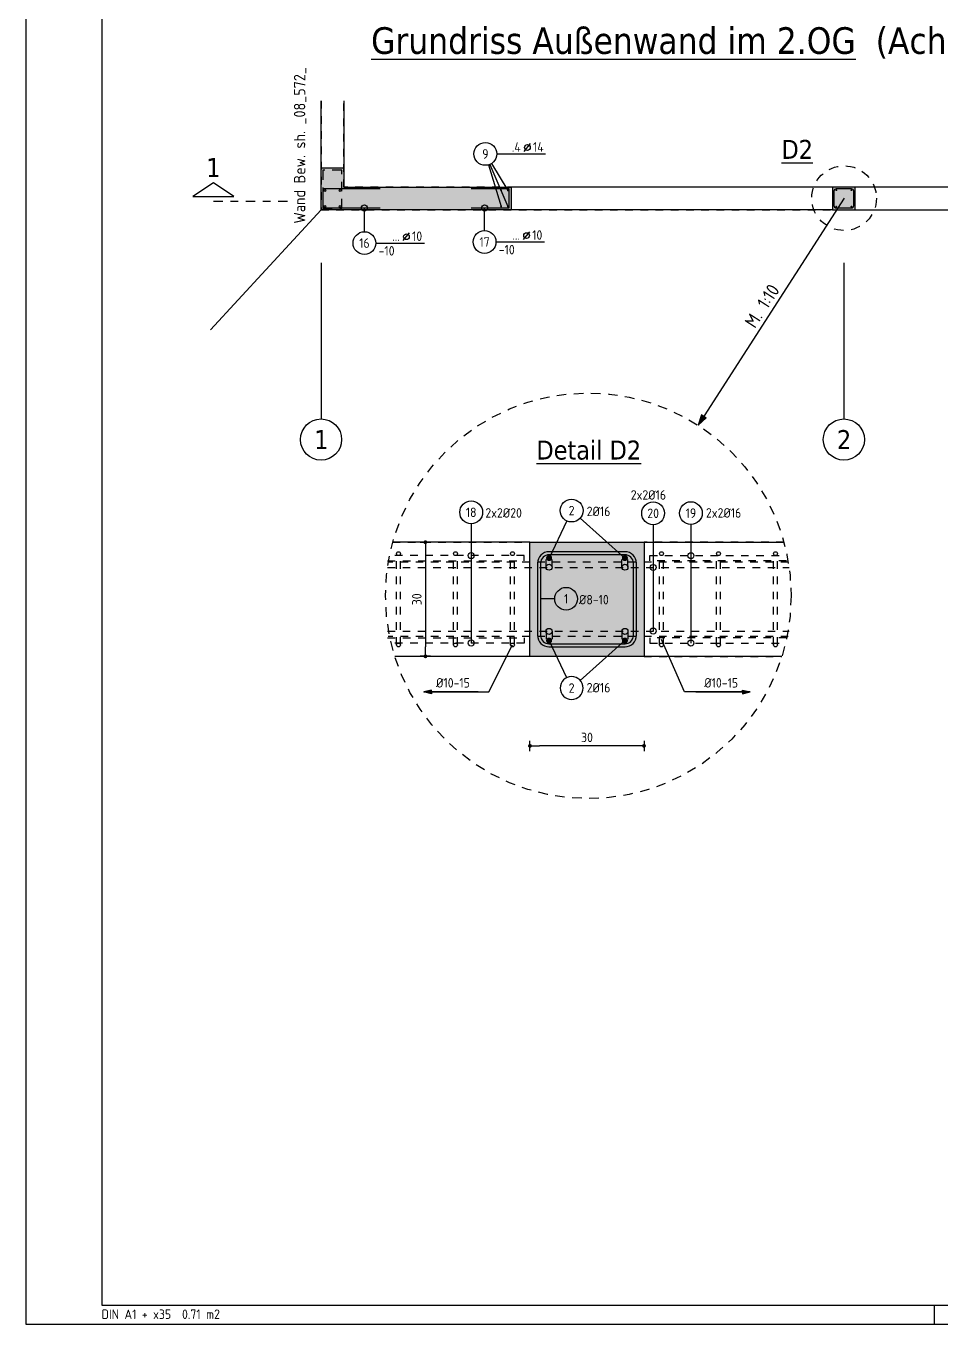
# Model space of a CAD drawing. Extents: x 44 to 147, y 26 to 78.
# Drawn here: x 43.89 to 55.92, y 36.03 to 53.1 of the extents above; entities that cross this region are included whole.
import ezdxf
from ezdxf.enums import TextEntityAlignment as Align

# ---------------------------------------------------------------- set-up
doc = ezdxf.new("R2010")
doc.units = 0
doc.header["$LTSCALE"] = 0.5
for name, pattern in [('AUSGEZOGEN', [1000.01, 1000, 0.01]), ('DOT', [0.175, 0.05, -0.125]), ('HIDDEN', [0.375, 0.25, -0.125]), ('HIDDEN2', [0.187, 0.125, -0.062]), ('HIDDEN4', [0.12, 0.02, -0.1]), ('PUNKT', [0.175, 0.05, -0.125]), ('STRICHPUNKT2', [0.55, 0.25, -0.125, 0.05, -0.125]), ('VERDECKT', [0.375, 0.25, -0.125])]:
    doc.linetypes.add(name, pattern=pattern)
for name, color, linetype in [('ACHSEN', 7, 'Continuous'), ('BETON', 7, 'Continuous'), ('Brüstung DG', 7, 'Continuous'), ('Brüstung EG', 7, 'Continuous'), ('DETAIL', 7, 'Continuous'), ('DRUEBER', 7, 'Continuous'), ('grau_mittel', 7, 'Continuous'), ('MASSE', 7, 'Continuous'), ('OBJEKT', 7, 'Continuous'), ('RAHMEN', 7, 'Continuous'), ('RND', 7, 'Continuous'), ('SCHNITTE', 7, 'Continuous'), ('SFP_Achsen', 7, 'Continuous'), ('TEXT', 7, 'Continuous')]:
    doc.layers.add(name, color=color, linetype=linetype)
doc.layers.add('NOPLOT', color=7, linetype='Continuous', plot=False)
doc.styles.add('helv', font='tahoma.ttf')
doc.styles.add('txt', font='isocp.shx')
doc.dimstyles.new('DOT_I', dxfattribs={"dimscale": 0.5, "dimtxt": 0.25, "dimasz": 0.25, "dimexe": 0.1, "dimexo": 0.3, "dimgap": 0.1, "dimtad": 1, "dimdec": 3, "dimzin": 3, "dimtxsty": 'txt', "dimblk": 'DOT', "dimblk1": 'DOT', "dimblk2": 'DOT', "dimsah": 1, "dimcen": 0.1, "dimse1": 1, "dimse2": 1, "dimazin": 0, "dimtfac": 1, "dimtdec": 4, "dimtix": 1, "dimtmove": 2, "dimatfit": 3, "dimfxl": 0, "dimtvp": 1, "dimtolj": 1, "dimtzin": 0, "dimarcsym": 0})

# ---------------------------------------------------------------- blocks, each defined once
blk = doc.blocks.new('Pfeillinie')
at = {"layer": 'TEXT', "linetype": 'Continuous'}
blk.add_hatch(color=7, dxfattribs=at).paths.add_polyline_path([(0, 0), (-0.8, 0.2), (-0.8, 0), (-0.8, -0.2)])
at = {"layer": 'TEXT', "color": 7, "linetype": 'Continuous'}
for p, q in [((-0.8, 0), (-0.8, 0.2)), ((-0.8, 0.2), (0, 0)), ((-0.8, 0), (-0.8, -0.2)), ((-0.8, -0.2), (0, 0))]:
    blk.add_line(p, q, dxfattribs=at)
blk = doc.blocks.new('RND_HIN')
at = {"layer": 'RND', "color": 7, "linetype": 'Continuous'}
blk.add_circle((0, 0), 0.3, dxfattribs=at)
at = {"layer": 'RND', "color": 7, "linetype": 'Continuous', "style": 'txt'}
blk.add_attdef('POSI', text='', height=0.25, dxfattribs=at).set_placement((0, 0), align=Align.MIDDLE)
blk = doc.blocks.new('DOT')
at = {"layer": 'MASSE', "color": 7, "linetype": 'Continuous'}
for p, q in [((0, 0), (-1, 0)), ((0, 0.54), (0, -0.54))]:
    blk.add_line(p, q, dxfattribs=at)
at = {"layer": 'MASSE', "color": 7, "linetype": 'Continuous', "const_width": 0.2}
blk.add_lwpolyline([(-0.1, 0, 1), (0.1, 0, 1)], format="xyb", close=True, dxfattribs=at)
blk = doc.blocks.new('*D17')
at = {"layer": 'DEFPOINTS', "color": 0, "linetype": 'AUSGEZOGEN', "transparency": 16777216}
for p in [(49.141, 46.309), (49.141, 44.809), (49.141, 44.809)]:
    blk.add_point(p, dxfattribs=at)
at = {"layer": 'MASSE', "color": 0, "linetype": 'AUSGEZOGEN', "lineweight": -2, "transparency": 16777216}
blk.add_line((49.141, 46.184), (49.141, 44.934), dxfattribs=at)
at = {"layer": 'MASSE', "color": 0, "linetype": 'AUSGEZOGEN', "lineweight": -2, "transparency": 16777216, "xscale": 0.125, "yscale": 0.125, "zscale": 0.125}
for p, rotation in [((49.141, 46.309), 90), ((49.141, 44.809), 270)]:
    blk.add_blockref('DOT', p, dxfattribs=dict(at, rotation=rotation))
at = {"layer": 'MASSE', "color": 0, "linetype": 'AUSGEZOGEN', "transparency": 16777216, "insert": (49.028, 45.559), "char_height": 0.125, "attachment_point": 5, "rotation": 90, "style": 'txt'}
blk.add_mtext('\\A1;30', dxfattribs=at)
blk = doc.blocks.new('*D18')
at = {"layer": 'DEFPOINTS', "color": 0, "linetype": 'AUSGEZOGEN', "transparency": 16777216}
for p in [(50.516, 43.631), (50.516, 43.631), (52.016, 43.631)]:
    blk.add_point(p, dxfattribs=at)
at = {"layer": 'MASSE', "color": 0, "linetype": 'AUSGEZOGEN', "lineweight": -2, "transparency": 16777216}
blk.add_line((51.891, 43.631), (50.641, 43.631), dxfattribs=at)
at = {"layer": 'MASSE', "color": 0, "linetype": 'AUSGEZOGEN', "lineweight": -2, "transparency": 16777216, "xscale": 0.125, "yscale": 0.125, "zscale": 0.125, "rotation": 180}
blk.add_blockref('DOT', (50.516, 43.631), dxfattribs=at)
at = {"layer": 'MASSE', "color": 0, "linetype": 'AUSGEZOGEN', "lineweight": -2, "transparency": 16777216, "xscale": 0.125, "yscale": 0.125, "zscale": 0.125}
blk.add_blockref('DOT', (52.016, 43.631), dxfattribs=at)
at = {"layer": 'MASSE', "color": 0, "linetype": 'AUSGEZOGEN', "transparency": 16777216, "insert": (51.266, 43.743), "char_height": 0.125, "attachment_point": 5, "style": 'txt'}
blk.add_mtext('\\A1;30', dxfattribs=at)
blk = doc.blocks.new('RND_LEI')
at = {"layer": 'RND', "color": 7, "linetype": 'Continuous'}
blk.add_line((1.022, 0.066), (1.19, 0.27), dxfattribs=at)
for centre, radius in [((0, 0), 0.3), ((1.106, 0.168), 0.075)]:
    blk.add_circle(centre, radius, dxfattribs=at)
at = {"layer": 'RND', "color": 7, "linetype": 'Continuous', "style": 'txt'}
blk.add_attdef('POSL', text='', height=0.25, dxfattribs=at).set_placement((0, 0), align=Align.MIDDLE)
blk.add_attdef('ANZ', text='', height=0.25, dxfattribs=at).set_placement((0.931, 0.057), align=Align.RIGHT)
for tag, p in [('DUM', (1.253, 0.057)), ('ABSTD', (1.674, 0.057)), ('POSTXT', (0.374, -0.327))]:
    blk.add_attdef(tag, p, '', height=0.25, dxfattribs=at)
blk = doc.blocks.new('SCHN-1')
at = {"layer": 'SCHNITTE', "color": 5, "linetype": 'Continuous'}
blk.add_lwpolyline([(0.54, 0.125), (0, 0.485), (-0.54, 0.125)], close=True, dxfattribs=at)
at = {"layer": 'SCHNITTE', "color": 6, "linetype": 'Continuous', "style": 'helv'}
blk.add_attdef('SCHN-1', text='', height=0.5, dxfattribs=at).set_placement((0, 0.635), align=Align.CENTER)
blk = doc.blocks.new('A1-35-0')
at = {"layer": 'RAHMEN'}
for p, q in [((0, 59.4), (0, 0)), ((0, 0), (118.9, 0))]:
    blk.add_line(p, q, dxfattribs=at)
at = {"layer": 'RAHMEN', "color": 5}
for p, q in [((2, 58.9), (2, 0.5)), ((2, 0.5), (118.4, 0.5))]:
    blk.add_line(p, q, dxfattribs=at)
at = {"layer": 'RAHMEN', "color": 7}
blk.add_line((23.9, 0), (23.9, 0.5), dxfattribs=at)
at = {"layer": 'RAHMEN', "color": 7, "style": 'txt'}
blk.add_text('DIN A1 + x35  0.71 m2', height=0.25, dxfattribs=at).set_placement((1.989, 0.133))

msp = doc.modelspace()

# ---------------------------------------------------------------- hatches: boundary and pattern name
at = {"layer": 'grau_mittel'}
for points in [[(48.069, 50.9801), (48.069, 51.2301), (47.769, 51.2301), (47.769, 50.6801), (50.269, 50.6801), (50.269, 50.9801)], [(54.494, 50.6801), (54.794, 50.6801), (54.794, 50.9801), (54.494, 50.9801)]]:
    msp.add_hatch(color=61, dxfattribs=at).paths.add_polyline_path(points)

# ---------------------------------------------------------------- linework, layer by layer
at = {"layer": 'ACHSEN', "color": 140, "linetype": 'AUSGEZOGEN'}
for p, q in [((47.769, 49.9845), (47.769, 47.9301)), ((54.644, 49.9845), (54.644, 47.9301))]:
    msp.add_line(p, q, dxfattribs=at)
at = {"layer": 'BETON', "color": 6, "linetype": 'AUSGEZOGEN', "lineweight": -2}
for p, q in [((47.769, 51.2301), (48.069, 51.2301)), ((47.769, 50.6801), (47.769, 51.2301)), ((48.069, 51.2301), (48.069, 50.9801)), ((48.069, 50.9801), (50.269, 50.9801)), ((50.269, 50.9801), (50.269, 50.6801)), ((50.269, 50.6801), (47.769, 50.6801))]:
    msp.add_line(p, q, dxfattribs=at)
for points in [[(54.794, 50.6801), (54.794, 50.9801), (54.494, 50.9801), (54.494, 50.6801)], [(50.5161, 46.3086), (52.0161, 46.3086), (52.0161, 44.8086), (50.5161, 44.8086)]]:
    msp.add_lwpolyline(points, close=True, dxfattribs=at)
at = {"layer": 'Brüstung DG', "color": 102, "linetype": 'DOT', "lineweight": -2}
for p, q in [((47.769, 52.1122), (47.769, 50.6801)), ((48.069, 50.9801), (48.069, 52.1122)), ((68.719, 50.9801), (48.069, 50.9801)), ((47.769, 50.6801), (69.019, 50.6801))]:
    msp.add_line(p, q, dxfattribs=at)
at = {"layer": 'Brüstung EG', "color": 102, "linetype": 'DOT'}
for p, q in [((48.7107, 46.3086), (50.5161, 46.3086)), ((53.8558, 46.3086), (52.0161, 46.3086)), ((50.5161, 44.8086), (48.7378, 44.8086)), ((52.0161, 44.8086), (53.8287, 44.8086))]:
    msp.add_line(p, q, dxfattribs=at)
at = {"layer": 'DETAIL', "color": 102, "linetype": 'VERDECKT'}
for centre, radius in [((54.6471, 50.8332), 0.425), ((51.2832, 45.6047), 2.6671)]:
    msp.add_circle(centre, radius, dxfattribs=at)
at = {"layer": 'DRUEBER', "color": 7, "linetype": 'PUNKT', "lineweight": -2}
msp.add_lwpolyline([(50.5161, 46.3086), (52.0161, 46.3086), (52.0161, 44.8086), (50.5161, 44.8086)], close=True, dxfattribs=at)
at = {"layer": 'grau_mittel', "color": 61}
msp.add_solid([(50.5161, 46.3086), (52.0161, 46.3086), (50.5161, 44.8086), (52.0161, 44.8086)], dxfattribs=at)
at = {"layer": 'NOPLOT', "color": 191, "linetype": 'AUSGEZOGEN'}
msp.add_line((47.769, 50.6801), (46.3128, 49.1019), dxfattribs=at)
at = {"layer": 'OBJEKT', "color": 7, "linetype": 'AUSGEZOGEN'}
for p, q in [((47.769, 51.2301), (47.769, 52.1122)), ((48.069, 52.1122), (48.069, 51.2301)), ((54.494, 50.9801), (50.269, 50.9801)), ((60.269, 50.9801), (54.794, 50.9801)), ((54.494, 50.6801), (50.269, 50.6801)), ((54.794, 50.6801), (60.269, 50.6801)), ((50.5161, 46.3086), (48.7133, 46.3086)), ((52.0161, 46.3086), (53.8531, 46.3086)), ((50.5161, 44.8086), (48.7388, 44.8086)), ((53.8277, 44.8086), (52.0161, 44.8086))]:
    msp.add_line(p, q, dxfattribs=at)
at = {"layer": 'RND', "color": 7, "linetype": 'AUSGEZOGEN'}
for p, q in [((50.0796, 51.4153), (50.7196, 51.4153)), ((54.6471, 50.8332), (52.7263, 47.8477)), ((48.4888, 50.2421), (49.1288, 50.2421)), ((50.0689, 50.2577), (50.7089, 50.2577))]:
    msp.add_line(p, q, dxfattribs=at)
at = {"layer": 'RND', "color": 102, "linetype": 'AUSGEZOGEN'}
for p, q in [((49.9726, 51.2716), (50.1365, 50.7251)), ((49.9886, 51.2774), (50.2249, 50.7251)), ((50.0081, 51.2875), (50.2249, 50.9351)), ((48.3388, 50.3921), (48.3388, 50.7051)), ((49.9189, 50.4077), (49.9189, 50.7051)), ((51.1759, 46.6253), (51.7642, 46.1009)), ((49.7429, 46.5527), (49.7429, 44.9836)), ((50.9997, 46.5895), (50.768, 46.1009)), ((52.1361, 46.5395), (52.1361, 45.14)), ((52.632, 46.5416), (52.632, 44.9836)), ((50.8413, 45.565), (50.6661, 45.565)), ((50.9997, 44.5276), (50.768, 45.0162)), ((51.1759, 44.4919), (51.7642, 45.0162)), ((49.8329, 44.3408), (49.1191, 44.3408)), ((52.6993, 44.3408), (53.4131, 44.3408))]:
    msp.add_line(p, q, dxfattribs=at)
at = {"layer": 'RND', "color": 7, "linetype": 'HIDDEN2'}
for p, q in [((48.7615, 44.9586), (48.7615, 46.1586)), ((48.8115, 44.9586), (48.8115, 46.1586)), ((49.5115, 44.9586), (49.5115, 46.1586)), ((49.5615, 44.9586), (49.5615, 46.1586)), ((50.2615, 44.9586), (50.2615, 46.1586)), ((50.3115, 44.9586), (50.3115, 46.1586)), ((52.2207, 44.9586), (52.2207, 46.1586)), ((52.2707, 44.9586), (52.2707, 46.1586)), ((52.9707, 44.9586), (52.9707, 46.1586)), ((53.0207, 44.9586), (53.0207, 46.1586)), ((53.7207, 44.9586), (53.7207, 46.1586)), ((53.7707, 44.9586), (53.7707, 46.1586))]:
    msp.add_line(p, q, dxfattribs=at)
at = {"layer": 'RND', "color": 7, "linetype": 'HIDDEN4'}
for p, q in [((50.728, 45.9809), (50.728, 46.1009)), ((50.808, 45.9809), (50.808, 46.1009)), ((51.7242, 45.9809), (51.7242, 46.1009)), ((51.8042, 45.9809), (51.8042, 46.1009)), ((50.728, 45.1362), (50.728, 45.0162)), ((50.808, 45.1362), (50.808, 45.0162)), ((51.7242, 45.1362), (51.7242, 45.0162)), ((51.8042, 45.1362), (51.8042, 45.0162))]:
    msp.add_line(p, q, dxfattribs=at)
at = {"layer": 'RND', "color": 1, "linetype": 'HIDDEN'}
msp.add_lwpolyline([(47.7913, 50.6995), (48.0413, 50.6995), (48.0413, 51.1995), (47.7913, 51.1995)], close=True, dxfattribs=at)
at = {"layer": 'RND', "color": 1, "linetype": 'AUSGEZOGEN'}
for points in [[(48.544, 50.9551), (47.794, 50.9551), (47.794, 50.7051), (48.544, 50.7051)], [(49.744, 50.7051), (50.244, 50.7051), (50.244, 50.9551), (49.744, 50.9551)]]:
    msp.add_lwpolyline(points, dxfattribs=at)
at = {"layer": 'RND', "color": 7, "linetype": 'AUSGEZOGEN'}
for points, const_width in [([(50.1427, 50.9351, -1), (50.1302, 50.9351, -1)], 0.0125), ([(50.2311, 50.9351, -1), (50.2186, 50.9351, -1)], 0.0125), ([(54.5382, 50.9386, 1), (54.5507, 50.9386, 1)], 0.0125), ([(54.5404, 50.9386, 1), (54.5484, 50.9386, 1)], 0.008), ([(54.7374, 50.9386, 1), (54.7499, 50.9386, 1)], 0.0125), ([(54.7477, 50.9386, -1), (54.7397, 50.9386, -1)], 0.008), ([(50.1427, 50.7251, 1), (50.1302, 50.7251, 1)], 0.0125), ([(50.2311, 50.7251, 1), (50.2186, 50.7251, 1)], 0.0125), ([(54.5382, 50.7216, 1), (54.5507, 50.7216, 1)], 0.0125), ([(54.5404, 50.7216, -1), (54.5484, 50.7216, -1)], 0.008), ([(54.7374, 50.7216, 1), (54.7499, 50.7216, 1)], 0.0125), ([(54.7477, 50.7216, 1), (54.7397, 50.7216, 1)], 0.008), ([(50.748, 46.1009, 1), (50.788, 46.1009, 1)], 0.04), ([(51.7842, 46.1009, -1), (51.7442, 46.1009, -1)], 0.04), ([(50.748, 45.0162, -1), (50.788, 45.0162, -1)], 0.04), ([(51.7842, 45.0162, 1), (51.7442, 45.0162, 1)], 0.04)]:
    msp.add_lwpolyline(points, format="xyb", close=True, dxfattribs=dict(at, const_width=const_width))
at = {"layer": 'RND', "color": 1, "linetype": 'AUSGEZOGEN'}
for points in [[(54.544, 50.7051), (54.744, 50.7051, 0.4142136), (54.774, 50.7351), (54.774, 50.9251, 0.4142136), (54.744, 50.9551), (54.544, 50.9551, 0.4142136), (54.514, 50.9251), (54.514, 50.7351, 0.4142136)], [(50.7661, 44.9336), (51.7661, 44.9336, 0.4142136), (51.9161, 45.0836), (51.9161, 46.0336, 0.4142136), (51.7661, 46.1836), (50.7661, 46.1836, 0.4142136), (50.6161, 46.0336), (50.6161, 45.0836, 0.4142136)], [(50.7661, 44.9736), (51.7661, 44.9736, 0.4142136), (51.8761, 45.0836), (51.8761, 46.0336, 0.4142136), (51.7661, 46.1436), (50.7661, 46.1436, 0.4142136), (50.6561, 46.0336), (50.6561, 45.0836, 0.4142136)]]:
    msp.add_lwpolyline(points, format="xyb", close=True, dxfattribs=at)
at = {"layer": 'RND', "color": 7, "linetype": 'HIDDEN2'}
for points in [[(48.6442, 46.0632), (50.4408, 46.0632), (50.4408, 46.1336), (48.6554, 46.1336)], [(53.8881, 46.0632), (52.0914, 46.0632), (52.0914, 46.1336), (53.8769, 46.1336)], [(48.6423, 45.9771), (53.9242, 45.9771)], [(53.9133, 46.0475), (48.6532, 46.0475)], [(48.6423, 45.14), (53.9242, 45.14)], [(53.9133, 45.0696), (48.6532, 45.0696)], [(48.6442, 45.0539), (50.4408, 45.0539), (50.4408, 44.9836), (48.6554, 44.9836)], [(53.8881, 45.0539), (52.0914, 45.0539), (52.0914, 44.9836), (53.8769, 44.9836)]]:
    msp.add_lwpolyline(points, dxfattribs=at)
at = {"layer": 'RND', "color": 102, "linetype": 'AUSGEZOGEN'}
for points in [[(49.1191, 44.3408), (49.9738, 44.3408), (50.2865, 44.9586)], [(53.4131, 44.3408), (52.5493, 44.3408), (52.2457, 45.0317)]]:
    msp.add_lwpolyline(points, dxfattribs=at)
at = {"layer": 'RND', "color": 7, "linetype": 'AUSGEZOGEN'}
for centre, radius in [((47.8202, 50.9351), 0.0125), ((48.0205, 50.9351), 0.0125), ((47.8202, 50.7251), 0.0125), ((48.0205, 50.7251), 0.0125), ((48.3388, 50.7051), 0.04), ((49.9189, 50.7051), 0.04), ((48.7865, 46.1586), 0.025), ((49.5365, 46.1586), 0.025), ((49.7429, 46.1336), 0.04), ((50.2865, 46.1586), 0.025), ((52.2457, 46.1586), 0.025), ((52.632, 46.1336), 0.04), ((52.9957, 46.1586), 0.025), ((53.7457, 46.1586), 0.025), ((50.768, 45.9809), 0.04), ((51.7642, 45.9809), 0.04), ((52.1361, 45.9771), 0.04), ((50.768, 45.1362), 0.04), ((51.7642, 45.1362), 0.04), ((52.1361, 45.14), 0.04), ((48.7865, 44.9586), 0.025), ((49.5365, 44.9586), 0.025), ((49.7429, 44.9836), 0.04), ((50.2865, 44.9586), 0.025), ((52.2457, 44.9586), 0.025), ((52.632, 44.9836), 0.04), ((52.9957, 44.9586), 0.025), ((53.7457, 44.9586), 0.025)]:
    msp.add_circle(centre, radius, dxfattribs=at)
at = {"layer": 'SCHNITTE', "color": 5, "linetype": 'STRICHPUNKT2'}
msp.add_line((46.3532, 50.793), (47.3689, 50.793), dxfattribs=at)
at = {"layer": 'SFP_Achsen', "color": 7, "linetype": 'AUSGEZOGEN'}
for centre in [(47.769, 47.6596), (54.644, 47.6596)]:
    msp.add_circle(centre, 0.2705, dxfattribs=at)

# ---------------------------------------------------------------- block references
at = {"layer": 'RAHMEN', "color": 1, "linetype": 'AUSGEZOGEN', "xscale": 0.5, "yscale": 0.5, "zscale": 0.5}
msp.add_blockref('A1-35-0', (43.8878, 36.0287), dxfattribs=at)
at = {"layer": 'RND', "color": 7, "linetype": 'AUSGEZOGEN', "xscale": 0.5, "yscale": 0.5, "zscale": 0.5}
for name, p, values in [('RND_LEI', (49.9296, 51.4153), {'POSL': '9', 'DUM': '14', 'ANZ': '.4'}), ('RND_LEI', (48.3388, 50.2421), {'POSL': '16', 'DUM': '10', 'ANZ': '...', 'POSTXT': '-10'}), ('RND_LEI', (49.9189, 50.2577), {'POSL': '17', 'DUM': '10', 'ANZ': '...', 'POSTXT': '-10'}), ('RND_HIN', (49.7429, 46.7027), {'POSI': '18'}), ('RND_HIN', (51.0639, 46.7251), {'POSI': '2'}), ('RND_HIN', (52.1361, 46.6895), {'POSI': '20'}), ('RND_HIN', (52.632, 46.6916), {'POSI': '19'}), ('RND_HIN', (50.9913, 45.565), {'POSI': '1'})]:
    msp.add_blockref(name, p, dxfattribs=at).add_auto_attribs(values)
at = {"layer": 'RND', "color": 7, "linetype": 'AUSGEZOGEN', "xscale": 0.175, "yscale": 0.175, "zscale": 0.175, "rotation": 237.2433680168144}
msp.add_blockref('Pfeillinie', (52.7263, 47.8477), dxfattribs=at)
at = {"layer": 'RND', "color": 7, "linetype": 'AUSGEZOGEN'}
ref = msp.add_blockref('RND_HIN', (51.0639, 44.3921), dxfattribs=dict(at, xscale=-0.5, yscale=0.5, zscale=0.5, rotation=180))
ref.add_attrib('POSI', '2', dxfattribs={"color": 7, "linetype": 'Continuous', "height": 0.125, "style": 'txt'}).set_placement((51.0639, 44.3921), align=Align.MIDDLE)
at = {"layer": 'RND', "color": 102, "linetype": 'AUSGEZOGEN', "yscale": 0.125, "zscale": 0.125}
for p, xscale in [((49.1191, 44.3408), -0.125), ((53.4131, 44.3408), 0.125)]:
    msp.add_blockref('Pfeillinie', p, dxfattribs=dict(at, xscale=xscale))
at = {"layer": 'SCHNITTE', "color": 5, "linetype": 'STRICHPUNKT2', "xscale": 0.5, "yscale": 0.5, "zscale": 0.5}
msp.add_blockref('SCHN-1', (46.3532, 50.793), dxfattribs=at).add_auto_attribs({'SCHN-1': '1'})

# ---------------------------------------------------------------- texts
at = {"layer": 'RND', "color": 1, "linetype": 'AUSGEZOGEN', "style": 'txt'}
msp.add_text('M. 1:10', height=0.175, rotation=57.24337, dxfattribs=at).set_placement((53.6867, 49.3404), align=Align.BOTTOM_CENTER)
at = {"layer": 'SFP_Achsen', "color": 6, "linetype": 'AUSGEZOGEN', "style": 'helv'}
for s, p in [('1', (47.6784, 47.5334)), ('2', (54.5534, 47.5334))]:
    msp.add_text(s, height=0.25, dxfattribs=at).set_placement(p)
at = {"layer": 'TEXT', "color": 5, "linetype": 'AUSGEZOGEN', "style": 'helv'}
msp.add_text('%%UGrundriss Außenwand im 2.OG%%U  (Achse G/1-4)', height=0.35, dxfattribs=at).set_placement((48.4266, 52.7308))
at = {"layer": 'TEXT', "color": 1, "linetype": 'AUSGEZOGEN', "style": 'txt'}
msp.add_text('Wand Bew. sh. _08_572_', height=0.15, rotation=90, dxfattribs=at).set_placement((47.5614, 50.4988))
at = {"layer": 'TEXT', "color": 6, "linetype": 'AUSGEZOGEN', "style": 'helv'}
for s, p in [('%%UD2', (53.8231, 51.3499)), ('%%UDetail D2', (50.6006, 47.3962))]:
    msp.add_text(s, height=0.25, dxfattribs=at).set_placement(p)
at = {"layer": 'TEXT', "color": 7, "linetype": 'AUSGEZOGEN', "style": 'txt'}
for s, p in [('2x2%%C16', (51.8415, 46.8683)), ('2%%C16', (51.2621, 46.6518)), ('2x2%%C20', (49.9294, 46.6322)), ('2x2%%C16', (52.8301, 46.6322)), ('%%C8-10', (51.1608, 45.491)), ('%%C10-15', (49.2815, 44.3978)), ('2%%C16', (51.2621, 44.334)), ('%%C10-15', (52.808, 44.3978))]:
    msp.add_text(s, height=0.125, dxfattribs=at).set_placement(p)

# ---------------------------------------------------------------- dimensions: what is measured, and where the dimension line sits
at = {"layer": 'MASSE', "color": 7, "linetype": 'AUSGEZOGEN'}
dim = msp.add_linear_dim(base=(49.1407, 44.8086), p1=(49.1407, 46.3086), p2=(49.1407, 44.8086), angle=90, dimstyle='DOT_I', override={"dimdec": 0, "dimlfac": 20}, dxfattribs=at)
dim.commit()
dim.dimension.update_dxf_attribs({"geometry": '*D17', "text_midpoint": (49.0282, 45.5586)})
dim = msp.add_linear_dim(base=(50.5161, 43.631), p1=(52.0161, 43.631), p2=(50.5161, 43.631), dimstyle='DOT_I', override={"dimdec": 0, "dimlfac": 20}, dxfattribs=at)
dim.commit()
dim.dimension.update_dxf_attribs({"geometry": '*D18', "text_midpoint": (51.2661, 43.7435)})

doc.saveas('drawing.dxf')
